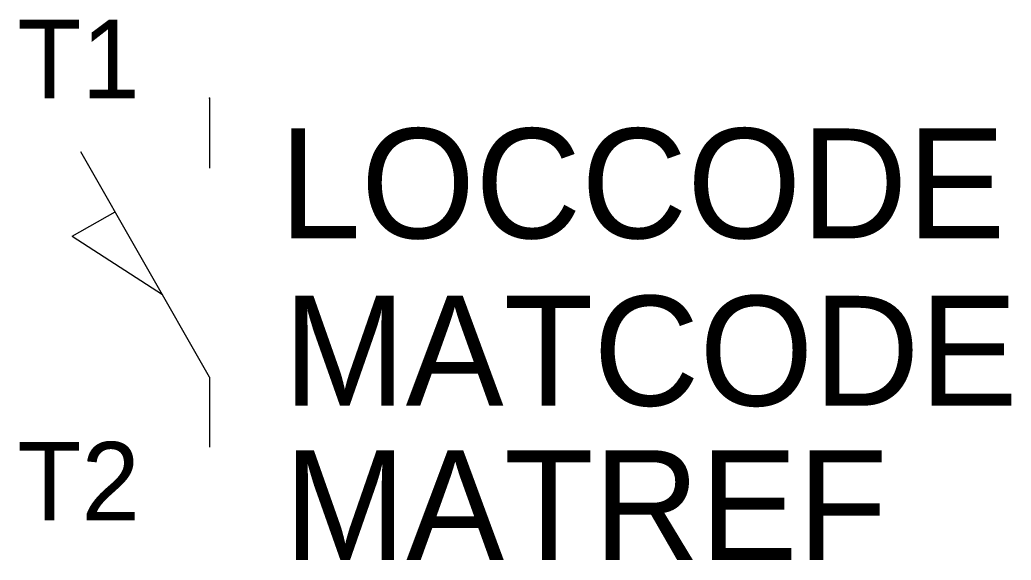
# Model space of a CAD drawing. Extents: x -5.4 to 23, y -8.2 to 7.2.
import ezdxf
from ezdxf.enums import TextEntityAlignment as Align

# ---------------------------------------------------------------- set-up
doc = ezdxf.new("R2010")
doc.units = 0
doc.layers.get('0').update_dxf_attribs({"linetype": 'CONTINUOUS'})
doc.layers.add('C', color=6, linetype='CONTINUOUS')
doc.layers.add('T2', color=7, linetype='CONTINUOUS')

msp = doc.modelspace()

# ---------------------------------------------------------------- linework, layer by layer
at = {"color": 0, "linetype": 'CONTINUOUS'}
for p, q in [((0, 5), (0, 3)), ((0, -3), (-3.696, 3.468)), ((-3.941, 1.043), (-2.712, 1.745)), ((-3.941, 1.043), (-1.353, -0.631)), ((0, -3), (0, -5))]:
    msp.add_line(p, q, dxfattribs=at)
at = {"layer": 'C', "color": 0, "linetype": 'CONTINUOUS'}
msp.add_point((0, 5), dxfattribs=at)

# ---------------------------------------------------------------- texts
at = {"color": 0, "linetype": 'CONTINUOUS'}
for tag, p in [('LOCCODE', (2, 0.985)), ('MATCODE', (2.119, -3.815)), ('MATREF', (2.132, -8.244))]:
    msp.add_attdef(tag, p, '', height=3.15, dxfattribs=at)
at = {"layer": 'T2', "color": 0, "linetype": 'CONTINUOUS'}
for tag, p in [('T1', (-2, 4.999)), ('T2', (-2, -7.107))]:
    msp.add_attdef(tag, text='', height=2.25, dxfattribs=at).set_placement(p, align=Align.RIGHT)

doc.saveas('drawing.dxf')
